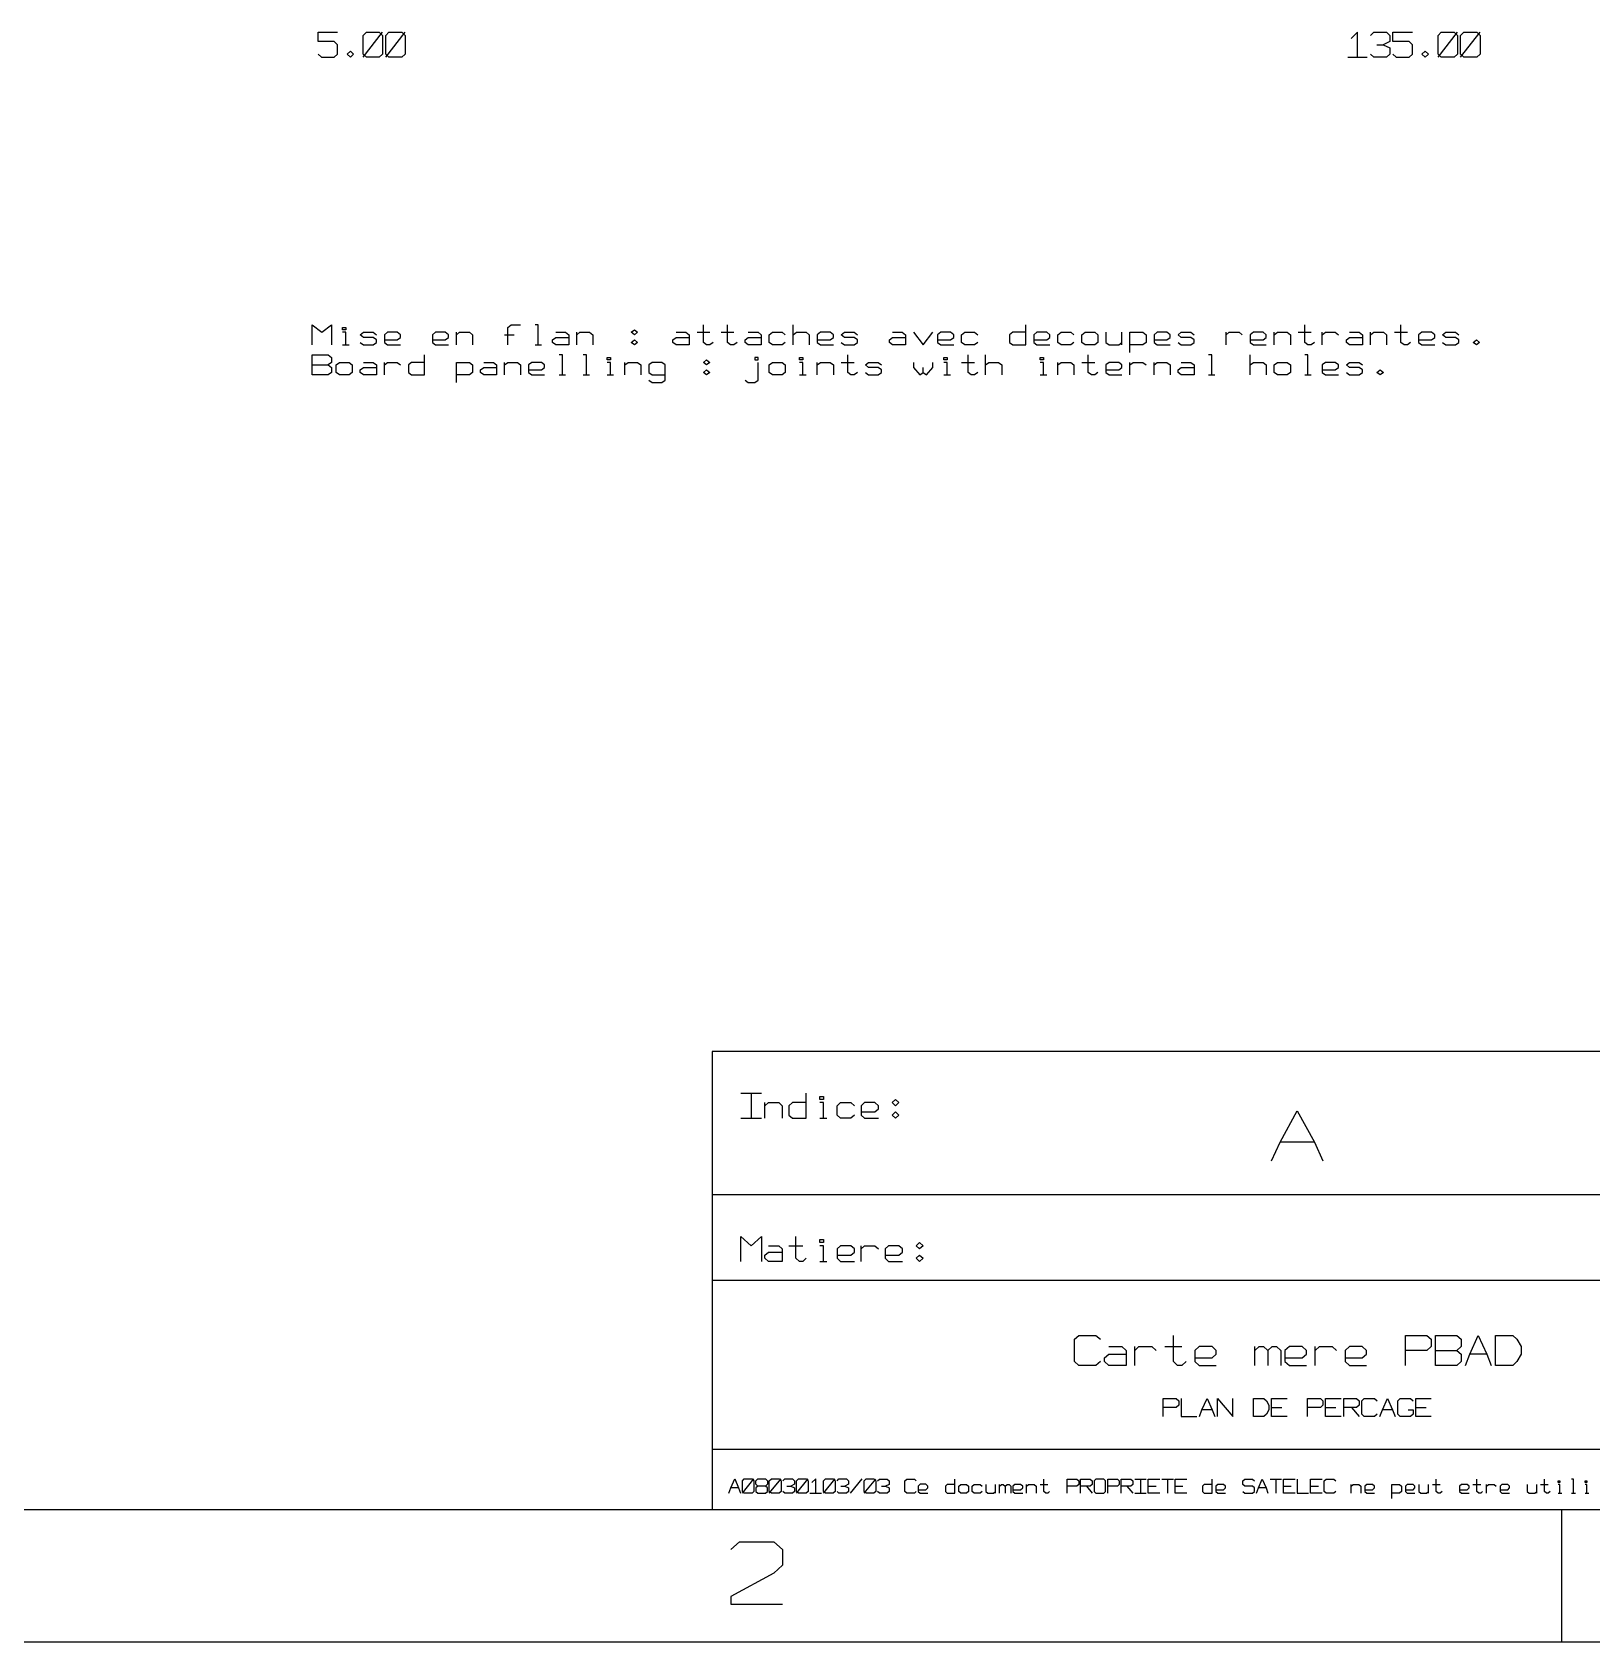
# Model space of a CAD drawing. Extents: x -658 to 530, y -320 to 521.
# Drawn here: x -55.2 to 238.3, y -319.5 to -16.5 of the extents above; entities that cross this region are included whole.
import ezdxf

# ---------------------------------------------------------------- set-up
doc = ezdxf.new("R2010")
doc.units = 0
doc.layers.add('1', color=1, linetype='CONTINUOUS')

msp = doc.modelspace()

# ---------------------------------------------------------------- linework, layer by layer
at = {"layer": '1'}
for p, q in [((-1.43, -18.28), (-1.43, -16.5)), ((-1.43, -16.5), (2.22, -16.5)), ((7.07, -17.1), (7.67, -16.5)), ((7.07, -21.23), (10.7, -16.5)), ((7.07, -20.63), (7.07, -17.1)), ((7.67, -16.5), (10.1, -16.5)), ((10.1, -16.5), (10.7, -17.1)), ((10.7, -17.1), (10.7, -20.63)), ((11.32, -17.1), (11.92, -16.5)), ((11.32, -21.23), (14.95, -16.5)), ((11.32, -20.63), (11.32, -17.1)), ((11.92, -16.5), (14.35, -16.5)), ((14.35, -16.5), (14.95, -17.1)), ((14.95, -17.1), (14.95, -20.63)), ((194.2, -16.5), (193, -17.68)), ((194.2, -21.23), (194.2, -16.5)), ((196.62, -17.1), (197.25, -16.5)), ((197.25, -16.5), (199.67, -16.5)), ((199.67, -16.5), (200.27, -17.1)), ((200.27, -17.1), (200.27, -18.28)), ((200.87, -18.28), (200.87, -16.5)), ((200.87, -16.5), (204.52, -16.5)), ((209.37, -17.1), (209.97, -16.5)), ((209.37, -21.23), (213, -16.5)), ((209.37, -20.63), (209.37, -17.1)), ((209.97, -16.5), (212.4, -16.5)), ((212.4, -16.5), (213, -17.1)), ((213, -17.1), (213, -20.63)), ((213.6, -17.1), (214.22, -16.5)), ((213.6, -21.23), (217.25, -16.5)), ((213.6, -20.63), (213.6, -17.1)), ((214.22, -16.5), (216.65, -16.5)), ((216.65, -16.5), (217.25, -17.1)), ((217.25, -17.1), (217.25, -20.63)), ((1.62, -18.28), (-1.43, -18.28)), ((-1.43, -20.63), (-0.8, -21.23)), ((2.22, -18.85), (1.62, -18.28)), ((1.62, -21.23), (2.22, -20.63)), ((2.22, -20.63), (2.22, -18.85)), ((4.05, -20.63), (4.65, -20.05)), ((4.65, -21.23), (4.05, -20.63)), ((4.65, -20.05), (5.25, -20.63)), ((5.25, -20.63), (4.65, -21.23)), ((7.67, -21.23), (7.07, -20.63)), ((10.7, -20.63), (10.1, -21.23)), ((11.92, -21.23), (11.32, -20.63)), ((14.95, -20.63), (14.35, -21.23)), ((197.25, -21.23), (196.62, -20.63)), ((197.85, -18.85), (199.05, -18.85)), ((200.27, -18.28), (199.05, -18.85)), ((199.05, -18.85), (200.27, -19.45)), ((200.27, -20.63), (199.67, -21.23)), ((200.27, -19.45), (200.27, -20.63)), ((203.9, -18.28), (200.87, -18.28)), ((200.87, -20.63), (201.47, -21.23)), ((204.52, -18.85), (203.9, -18.28)), ((203.9, -21.23), (204.52, -20.63)), ((204.52, -20.63), (204.52, -18.85)), ((206.32, -20.63), (206.95, -20.05)), ((206.95, -21.23), (206.32, -20.63)), ((206.95, -20.05), (207.55, -20.63)), ((207.55, -20.63), (206.95, -21.23)), ((209.97, -21.23), (209.37, -20.63)), ((213, -20.63), (212.4, -21.23)), ((214.22, -21.23), (213.6, -20.63)), ((217.25, -20.63), (216.65, -21.23)), ((-0.8, -21.23), (1.62, -21.23)), ((10.1, -21.23), (7.67, -21.23)), ((14.35, -21.23), (11.92, -21.23)), ((192.4, -21.23), (196.02, -21.23)), ((199.67, -21.23), (197.25, -21.23)), ((201.47, -21.23), (203.9, -21.23)), ((212.4, -21.23), (209.97, -21.23)), ((216.65, -21.23), (214.22, -21.23)), ((-2.55, -75.38), (-2.55, -71.6)), ((-2.55, -71.6), (-0.73, -73)), ((-0.73, -73), (1.1, -71.6)), ((1.1, -71.6), (1.1, -75.38)), ((3.2, -72.53), (3.2, -72.08)), ((3.2, -72.08), (3.8, -72.08)), ((3.8, -72.53), (3.2, -72.53)), ((3.8, -72.08), (3.8, -72.53)), ((34.27, -72.08), (34.9, -71.6)), ((34.27, -75.38), (34.27, -72.08)), ((34.9, -71.6), (36.7, -71.6)), ((40.02, -71.6), (39.42, -71.6)), ((40.02, -75.38), (40.02, -71.6)), ((57.52, -73), (58.12, -72.53)), ((58.12, -72.53), (58.72, -73)), ((71.1, -74.9), (71.1, -71.6)), ((75.62, -74.9), (75.62, -71.6)), ((88, -75.38), (88, -71.6)), ((131.77, -75.38), (131.77, -71.6)), ((184.27, -74.9), (184.27, -71.6)), ((202.37, -74.9), (202.37, -71.6)), ((3.8, -73), (3.2, -73)), ((3.2, -75.38), (4.42, -75.38)), ((3.8, -75.38), (3.8, -73)), ((6.52, -73.48), (7.12, -73)), ((7.12, -73.95), (6.52, -73.48)), ((6.52, -74.9), (7.12, -75.38)), ((7.12, -73), (8.95, -73)), ((8.95, -73.95), (7.12, -73.95)), ((7.12, -75.38), (8.95, -75.38)), ((8.95, -73), (9.55, -73.48)), ((9.55, -74.43), (8.95, -73.95)), ((8.95, -75.38), (9.55, -74.9)), ((9.55, -74.9), (9.55, -74.43)), ((11.65, -73), (11.05, -73.48)), ((11.05, -73.48), (11.05, -74.9)), ((11.05, -74.43), (13.47, -74.43)), ((11.05, -74.9), (11.65, -75.38)), ((13.47, -73), (11.65, -73)), ((11.65, -75.38), (14.07, -75.38)), ((14.07, -73.48), (13.47, -73)), ((13.47, -74.43), (14.07, -73.95)), ((14.07, -73.95), (14.07, -73.48)), ((20.7, -73), (20.1, -73.48)), ((20.1, -73.48), (20.1, -74.9)), ((20.1, -74.43), (22.52, -74.43)), ((20.1, -74.9), (20.7, -75.38)), ((22.52, -73), (20.7, -73)), ((20.7, -75.38), (23.12, -75.38)), ((23.12, -73.48), (22.52, -73)), ((22.52, -74.43), (23.12, -73.95)), ((23.12, -73.95), (23.12, -73.48)), ((24.62, -75.38), (24.62, -73)), ((24.62, -73.48), (25.22, -73)), ((25.22, -73), (27.05, -73)), ((27.05, -73), (27.65, -73.48)), ((27.65, -73.48), (27.65, -75.38)), ((33.67, -73.48), (35.5, -73.48)), ((39.42, -75.38), (40.62, -75.38)), ((42.72, -74.43), (43.32, -73.95)), ((42.72, -74.9), (42.72, -74.43)), ((43.32, -75.38), (42.72, -74.9)), ((43.32, -73), (45.15, -73)), ((43.32, -73.95), (45.75, -73.95)), ((45.75, -75.38), (43.32, -75.38)), ((45.15, -73), (45.75, -73.48)), ((45.75, -73.48), (45.75, -75.38)), ((47.25, -75.38), (47.25, -73)), ((47.25, -73.48), (47.85, -73)), ((47.85, -73), (49.67, -73)), ((49.67, -73), (50.27, -73.48)), ((50.27, -73.48), (50.27, -75.38)), ((58.12, -73.48), (57.52, -73)), ((57.52, -74.9), (58.12, -74.43)), ((58.12, -75.38), (57.52, -74.9)), ((58.72, -73), (58.12, -73.48)), ((58.12, -74.43), (58.72, -74.9)), ((58.72, -74.9), (58.12, -75.38)), ((65.35, -74.43), (65.97, -73.95)), ((65.35, -74.9), (65.35, -74.43)), ((65.97, -75.38), (65.35, -74.9)), ((65.97, -73), (67.8, -73)), ((65.97, -73.95), (68.4, -73.95)), ((68.4, -75.38), (65.97, -75.38)), ((67.8, -73), (68.4, -73.48)), ((68.4, -73.48), (68.4, -75.38)), ((69.9, -73), (72.32, -73)), ((71.7, -75.38), (71.1, -74.9)), ((72.32, -75.38), (71.7, -75.38)), ((72.92, -74.9), (72.32, -75.38)), ((74.42, -73), (76.85, -73)), ((76.22, -75.38), (75.62, -74.9)), ((76.85, -75.38), (76.22, -75.38)), ((77.45, -74.9), (76.85, -75.38)), ((78.95, -74.43), (79.55, -73.95)), ((78.95, -74.9), (78.95, -74.43)), ((79.55, -75.38), (78.95, -74.9)), ((79.55, -73), (81.37, -73)), ((79.55, -73.95), (81.97, -73.95)), ((81.97, -75.38), (79.55, -75.38)), ((81.37, -73), (81.97, -73.48)), ((81.97, -73.48), (81.97, -75.38)), ((83.47, -73.48), (84.07, -73)), ((83.47, -74.9), (83.47, -73.48)), ((84.07, -75.38), (83.47, -74.9)), ((84.07, -73), (85.9, -73)), ((85.9, -75.38), (84.07, -75.38)), ((85.9, -73), (86.5, -73.48)), ((86.5, -74.9), (85.9, -75.38)), ((88, -73.48), (88.6, -73)), ((88.6, -73), (90.42, -73)), ((90.42, -73), (91.02, -73.48)), ((91.02, -73.48), (91.02, -75.38)), ((93.12, -73), (92.52, -73.48)), ((92.52, -73.48), (92.52, -74.9)), ((92.52, -74.43), (94.95, -74.43)), ((92.52, -74.9), (93.12, -75.38)), ((94.95, -73), (93.12, -73)), ((93.12, -75.38), (95.55, -75.38)), ((95.55, -73.48), (94.95, -73)), ((94.95, -74.43), (95.55, -73.95)), ((95.55, -73.95), (95.55, -73.48)), ((97.05, -73.48), (97.65, -73)), ((97.65, -73.95), (97.05, -73.48)), ((97.05, -74.9), (97.65, -75.38)), ((97.65, -73), (99.47, -73)), ((99.47, -73.95), (97.65, -73.95)), ((97.65, -75.38), (99.47, -75.38)), ((99.47, -73), (100.07, -73.48)), ((100.07, -74.43), (99.47, -73.95)), ((99.47, -75.38), (100.07, -74.9)), ((100.07, -74.9), (100.07, -74.43)), ((106.1, -74.43), (106.7, -73.95)), ((106.1, -74.9), (106.1, -74.43)), ((106.7, -75.38), (106.1, -74.9)), ((106.7, -73), (108.52, -73)), ((106.7, -73.95), (109.12, -73.95)), ((109.12, -75.38), (106.7, -75.38)), ((108.52, -73), (109.12, -73.48)), ((109.12, -73.48), (109.12, -75.38)), ((110.62, -73), (112.45, -75.38)), ((112.45, -75.38), (114.27, -73)), ((115.77, -73), (115.15, -73.48)), ((115.15, -73.48), (115.15, -74.9)), ((115.15, -74.43), (117.57, -74.43)), ((115.15, -74.9), (115.77, -75.38)), ((117.57, -73), (115.77, -73)), ((115.77, -75.38), (118.2, -75.38)), ((118.2, -73.48), (117.57, -73)), ((117.57, -74.43), (118.2, -73.95)), ((118.2, -73.95), (118.2, -73.48)), ((119.67, -73.48), (120.3, -73)), ((119.67, -74.9), (119.67, -73.48)), ((120.3, -75.38), (119.67, -74.9)), ((120.3, -73), (122.1, -73)), ((122.1, -75.38), (120.3, -75.38)), ((122.1, -73), (122.72, -73.48)), ((122.72, -74.9), (122.1, -75.38)), ((129.35, -73), (128.72, -73.48)), ((128.72, -73.48), (128.72, -74.9)), ((128.72, -74.9), (129.35, -75.38)), ((131.77, -73), (129.35, -73)), ((129.35, -75.38), (131.77, -75.38)), ((133.87, -73), (133.27, -73.48)), ((133.27, -73.48), (133.27, -74.9)), ((133.27, -74.43), (135.7, -74.43)), ((133.27, -74.9), (133.87, -75.38)), ((135.7, -73), (133.87, -73)), ((133.87, -75.38), (136.3, -75.38)), ((136.3, -73.48), (135.7, -73)), ((135.7, -74.43), (136.3, -73.95)), ((136.3, -73.95), (136.3, -73.48)), ((137.8, -73.48), (138.4, -73)), ((137.8, -74.9), (137.8, -73.48)), ((138.4, -75.38), (137.8, -74.9)), ((138.4, -73), (140.22, -73)), ((140.22, -75.38), (138.4, -75.38)), ((140.22, -73), (140.82, -73.48)), ((140.82, -74.9), (140.22, -75.38)), ((142.32, -73.48), (142.92, -73)), ((142.32, -74.9), (142.32, -73.48)), ((142.92, -75.38), (142.32, -74.9)), ((142.92, -73), (144.75, -73)), ((144.75, -75.38), (142.92, -75.38)), ((144.75, -73), (145.35, -73.48)), ((145.35, -74.9), (144.75, -75.38)), ((145.35, -73.48), (145.35, -74.9)), ((146.85, -73), (146.85, -74.9)), ((146.85, -74.9), (147.45, -75.38)), ((147.45, -75.38), (149.27, -75.38)), ((149.27, -75.38), (149.87, -74.9)), ((149.87, -75.38), (149.87, -73)), ((151.37, -76.78), (151.37, -73)), ((151.37, -73), (153.8, -73)), ((153.8, -75.38), (151.37, -75.38)), ((153.8, -73), (154.4, -73.48)), ((154.4, -74.9), (153.8, -75.38)), ((154.4, -73.48), (154.4, -74.9)), ((156.5, -73), (155.9, -73.48)), ((155.9, -73.48), (155.9, -74.9)), ((155.9, -74.43), (158.32, -74.43)), ((155.9, -74.9), (156.5, -75.38)), ((158.32, -73), (156.5, -73)), ((156.5, -75.38), (158.92, -75.38)), ((158.92, -73.48), (158.32, -73)), ((158.32, -74.43), (158.92, -73.95)), ((158.92, -73.95), (158.92, -73.48)), ((160.42, -73.48), (161.02, -73)), ((161.02, -73.95), (160.42, -73.48)), ((160.42, -74.9), (161.02, -75.38)), ((161.02, -73), (162.85, -73)), ((162.85, -73.95), (161.02, -73.95)), ((161.02, -75.38), (162.85, -75.38)), ((162.85, -73), (163.45, -73.48)), ((163.45, -74.43), (162.85, -73.95)), ((162.85, -75.38), (163.45, -74.9)), ((163.45, -74.9), (163.45, -74.43)), ((169.47, -75.38), (169.47, -73)), ((169.47, -73.48), (170.07, -73)), ((170.07, -73), (171.9, -73)), ((171.9, -73), (172.5, -73.48)), ((174.6, -73), (174, -73.48)), ((174, -73.48), (174, -74.9)), ((174, -74.43), (176.42, -74.43)), ((174, -74.9), (174.6, -75.38)), ((176.42, -73), (174.6, -73)), ((174.6, -75.38), (177.02, -75.38)), ((177.02, -73.48), (176.42, -73)), ((176.42, -74.43), (177.02, -73.95)), ((177.02, -73.95), (177.02, -73.48)), ((178.52, -75.38), (178.52, -73)), ((178.52, -73.48), (179.15, -73)), ((179.15, -73), (180.95, -73)), ((180.95, -73), (181.57, -73.48)), ((181.57, -73.48), (181.57, -75.38)), ((183.05, -73), (185.47, -73)), ((184.87, -75.38), (184.27, -74.9)), ((185.47, -75.38), (184.87, -75.38)), ((186.1, -74.9), (185.47, -75.38)), ((187.57, -75.38), (187.57, -73)), ((187.57, -73.48), (188.2, -73)), ((188.2, -73), (190, -73)), ((190, -73), (190.62, -73.48)), ((192.1, -74.43), (192.72, -73.95)), ((192.1, -74.9), (192.1, -74.43)), ((192.72, -75.38), (192.1, -74.9)), ((192.72, -73), (194.52, -73)), ((192.72, -73.95), (195.15, -73.95)), ((195.15, -75.38), (192.72, -75.38)), ((194.52, -73), (195.15, -73.48)), ((195.15, -73.48), (195.15, -75.38)), ((196.65, -75.38), (196.65, -73)), ((196.65, -73.48), (197.25, -73)), ((197.25, -73), (199.07, -73)), ((199.07, -73), (199.67, -73.48)), ((199.67, -73.48), (199.67, -75.38)), ((201.17, -73), (203.6, -73)), ((202.97, -75.38), (202.37, -74.9)), ((203.6, -75.38), (202.97, -75.38)), ((204.2, -74.9), (203.6, -75.38)), ((206.3, -73), (205.7, -73.48)), ((205.7, -73.48), (205.7, -74.9)), ((205.7, -74.43), (208.12, -74.43)), ((205.7, -74.9), (206.3, -75.38)), ((208.12, -73), (206.3, -73)), ((206.3, -75.38), (208.72, -75.38)), ((208.72, -73.48), (208.12, -73)), ((208.12, -74.43), (208.72, -73.95)), ((208.72, -73.95), (208.72, -73.48)), ((210.22, -73.48), (210.82, -73)), ((210.82, -73.95), (210.22, -73.48)), ((210.22, -74.9), (210.82, -75.38)), ((210.82, -73), (212.65, -73)), ((212.65, -73.95), (210.82, -73.95)), ((210.82, -75.38), (212.65, -75.38)), ((212.65, -73), (213.25, -73.48)), ((213.25, -74.43), (212.65, -73.95)), ((212.65, -75.38), (213.25, -74.9)), ((213.25, -74.9), (213.25, -74.43)), ((215.95, -74.9), (216.57, -74.43)), ((216.57, -75.38), (215.95, -74.9)), ((216.57, -74.43), (217.17, -74.9)), ((217.17, -74.9), (216.57, -75.38)), ((-2.55, -81.03), (-2.55, -77.25)), ((-2.55, -77.25), (0.5, -77.25)), ((0.5, -77.25), (1.1, -77.73)), ((1.1, -78.68), (0.5, -79.15)), ((1.1, -77.73), (1.1, -78.68)), ((2, -79.15), (2.6, -78.68)), ((2.6, -78.68), (4.42, -78.68)), ((4.42, -78.68), (5.02, -79.15)), ((7.12, -78.68), (8.95, -78.68)), ((8.95, -78.68), (9.55, -79.15)), ((11.05, -81.03), (11.05, -78.68)), ((11.05, -79.15), (11.65, -78.68)), ((11.65, -78.68), (13.47, -78.68)), ((13.47, -78.68), (14.07, -79.15)), ((16.17, -78.68), (15.57, -79.15)), ((18.6, -78.68), (16.17, -78.68)), ((18.6, -81.03), (18.6, -77.25)), ((24.62, -82.45), (24.62, -78.68)), ((24.62, -78.68), (27.05, -78.68)), ((27.05, -78.68), (27.65, -79.15)), ((29.75, -78.68), (31.57, -78.68)), ((31.57, -78.68), (32.17, -79.15)), ((33.67, -81.03), (33.67, -78.68)), ((33.67, -79.15), (34.27, -78.68)), ((34.27, -78.68), (36.1, -78.68)), ((36.1, -78.68), (36.7, -79.15)), ((38.8, -78.68), (38.2, -79.15)), ((40.62, -78.68), (38.8, -78.68)), ((41.22, -79.15), (40.62, -78.68)), ((44.55, -77.25), (43.95, -77.25)), ((44.55, -81.03), (44.55, -77.25)), ((49.07, -77.25), (48.47, -77.25)), ((49.07, -81.03), (49.07, -77.25)), ((53, -78.2), (53, -77.73)), ((53, -77.73), (53.6, -77.73)), ((53.6, -78.2), (53, -78.2)), ((53.6, -78.68), (53, -78.68)), ((53.6, -77.73), (53.6, -78.2)), ((53.6, -81.03), (53.6, -78.68)), ((56.3, -81.03), (56.3, -78.68)), ((56.3, -79.15), (56.92, -78.68)), ((56.92, -78.68), (58.72, -78.68)), ((58.72, -78.68), (59.35, -79.15)), ((61.45, -78.68), (60.82, -79.15)), ((63.25, -78.68), (61.45, -78.68)), ((63.87, -79.15), (63.25, -78.68)), ((71.1, -78.68), (71.7, -78.2)), ((71.7, -79.15), (71.1, -78.68)), ((71.7, -78.2), (72.32, -78.68)), ((72.32, -78.68), (71.7, -79.15)), ((81.37, -77.73), (80.75, -77.73)), ((80.75, -77.73), (80.75, -78.2)), ((80.75, -78.2), (81.37, -78.2)), ((81.37, -78.2), (81.37, -77.73)), ((81.37, -81.98), (81.37, -78.68)), ((83.47, -79.15), (84.07, -78.68)), ((84.07, -78.68), (85.9, -78.68)), ((85.9, -78.68), (86.5, -79.15)), ((89.2, -78.2), (89.2, -77.73)), ((89.2, -77.73), (89.82, -77.73)), ((89.82, -78.2), (89.2, -78.2)), ((89.82, -78.68), (89.2, -78.68)), ((89.82, -77.73), (89.82, -78.2)), ((89.82, -81.03), (89.82, -78.68)), ((92.52, -81.03), (92.52, -78.68)), ((92.52, -79.15), (93.12, -78.68)), ((93.12, -78.68), (94.95, -78.68)), ((94.95, -78.68), (95.55, -79.15)), ((97.05, -78.68), (99.47, -78.68)), ((98.25, -80.55), (98.25, -77.25)), ((101.57, -79.15), (102.17, -78.68)), ((102.17, -78.68), (104, -78.68)), ((104, -78.68), (104.6, -79.15)), ((110.62, -78.68), (110.62, -79.6)), ((114.27, -79.6), (114.27, -78.68)), ((116.37, -78.2), (116.37, -77.73)), ((116.37, -77.73), (116.97, -77.73)), ((116.97, -78.2), (116.37, -78.2)), ((116.97, -78.68), (116.37, -78.68)), ((116.97, -77.73), (116.97, -78.2)), ((116.97, -81.03), (116.97, -78.68)), ((119.67, -78.68), (122.1, -78.68)), ((120.9, -80.55), (120.9, -77.25)), ((124.2, -81.03), (124.2, -77.25)), ((124.2, -79.15), (124.82, -78.68)), ((124.82, -78.68), (126.62, -78.68)), ((126.62, -78.68), (127.25, -79.15)), ((134.47, -78.2), (134.47, -77.73)), ((134.47, -77.73), (135.07, -77.73)), ((135.07, -78.2), (134.47, -78.2)), ((135.07, -78.68), (134.47, -78.68)), ((135.07, -77.73), (135.07, -78.2)), ((135.07, -81.03), (135.07, -78.68)), ((137.8, -81.03), (137.8, -78.68)), ((137.8, -79.15), (138.4, -78.68)), ((138.4, -78.68), (140.22, -78.68)), ((140.22, -78.68), (140.82, -79.15)), ((142.32, -78.68), (144.75, -78.68)), ((143.52, -80.55), (143.52, -77.25)), ((147.45, -78.68), (146.85, -79.15)), ((149.27, -78.68), (147.45, -78.68)), ((149.87, -79.15), (149.27, -78.68)), ((151.37, -81.03), (151.37, -78.68)), ((151.37, -79.15), (151.97, -78.68)), ((151.97, -78.68), (153.8, -78.68)), ((153.8, -78.68), (154.4, -79.15)), ((155.9, -81.03), (155.9, -78.68)), ((155.9, -79.15), (156.5, -78.68)), ((156.5, -78.68), (158.32, -78.68)), ((158.32, -78.68), (158.92, -79.15)), ((161.02, -78.68), (162.85, -78.68)), ((162.85, -78.68), (163.45, -79.15)), ((166.77, -77.25), (166.17, -77.25)), ((166.77, -81.03), (166.77, -77.25)), ((174, -81.03), (174, -77.25)), ((174, -79.15), (174.6, -78.68)), ((174.6, -78.68), (176.42, -78.68)), ((176.42, -78.68), (177.02, -79.15)), ((178.52, -79.15), (179.15, -78.68)), ((179.15, -78.68), (180.95, -78.68)), ((180.95, -78.68), (181.57, -79.15)), ((184.87, -77.25), (184.27, -77.25)), ((184.87, -81.03), (184.87, -77.25)), ((188.2, -78.68), (187.57, -79.15)), ((190, -78.68), (188.2, -78.68)), ((190.62, -79.15), (190, -78.68)), ((192.1, -79.15), (192.72, -78.68)), ((192.72, -78.68), (194.52, -78.68)), ((194.52, -78.68), (195.15, -79.15)), ((-2.55, -79.15), (0.5, -79.15)), ((0.5, -81.03), (-2.55, -81.03)), ((0.5, -79.15), (1.1, -79.6)), ((1.1, -80.55), (0.5, -81.03)), ((1.1, -79.6), (1.1, -80.55)), ((2, -80.55), (2, -79.15)), ((2.6, -81.03), (2, -80.55)), ((4.42, -81.03), (2.6, -81.03)), ((5.02, -80.55), (4.42, -81.03)), ((5.02, -79.15), (5.02, -80.55)), ((6.52, -80.08), (7.12, -79.6)), ((6.52, -80.55), (6.52, -80.08)), ((7.12, -81.03), (6.52, -80.55)), ((7.12, -79.6), (9.55, -79.6)), ((9.55, -81.03), (7.12, -81.03)), ((9.55, -79.15), (9.55, -81.03)), ((15.57, -79.15), (15.57, -80.55)), ((15.57, -80.55), (16.17, -81.03)), ((16.17, -81.03), (18.6, -81.03)), ((27.05, -81.03), (24.62, -81.03)), ((27.65, -80.55), (27.05, -81.03)), ((27.65, -79.15), (27.65, -80.55)), ((29.15, -80.08), (29.75, -79.6)), ((29.15, -80.55), (29.15, -80.08)), ((29.75, -81.03), (29.15, -80.55)), ((29.75, -79.6), (32.17, -79.6)), ((32.17, -81.03), (29.75, -81.03)), ((32.17, -79.15), (32.17, -81.03)), ((36.7, -79.15), (36.7, -81.03)), ((38.2, -79.15), (38.2, -80.55)), ((38.2, -80.08), (40.62, -80.08)), ((38.2, -80.55), (38.8, -81.03)), ((38.8, -81.03), (41.22, -81.03)), ((40.62, -80.08), (41.22, -79.6)), ((41.22, -79.6), (41.22, -79.15)), ((43.95, -81.03), (45.15, -81.03)), ((48.47, -81.03), (49.67, -81.03)), ((53, -81.03), (54.2, -81.03)), ((59.35, -79.15), (59.35, -81.03)), ((60.82, -79.15), (60.82, -80.55)), ((60.82, -80.55), (61.45, -81.03)), ((61.45, -81.03), (63.87, -81.03)), ((63.87, -81.98), (63.87, -79.15)), ((71.1, -80.55), (71.7, -80.08)), ((71.7, -81.03), (71.1, -80.55)), ((71.7, -80.08), (72.32, -80.55)), ((72.32, -80.55), (71.7, -81.03)), ((83.47, -80.55), (83.47, -79.15)), ((84.07, -81.03), (83.47, -80.55)), ((85.9, -81.03), (84.07, -81.03)), ((86.5, -80.55), (85.9, -81.03)), ((86.5, -79.15), (86.5, -80.55)), ((89.2, -81.03), (90.42, -81.03)), ((95.55, -79.15), (95.55, -81.03)), ((98.87, -81.03), (98.25, -80.55)), ((99.47, -81.03), (98.87, -81.03)), ((100.07, -80.55), (99.47, -81.03)), ((102.17, -79.6), (101.57, -79.15)), ((101.57, -80.55), (102.17, -81.03)), ((104, -79.6), (102.17, -79.6)), ((102.17, -81.03), (104, -81.03)), ((104.6, -80.08), (104, -79.6)), ((104, -81.03), (104.6, -80.55)), ((104.6, -80.55), (104.6, -80.08)), ((110.62, -79.6), (111.85, -81.03)), ((111.85, -81.03), (112.45, -80.55)), ((112.45, -80.55), (112.45, -79.6)), ((112.45, -80.55), (113.05, -81.03)), ((113.05, -81.03), (114.27, -79.6)), ((116.37, -81.03), (117.57, -81.03)), ((121.5, -81.03), (120.9, -80.55)), ((122.1, -81.03), (121.5, -81.03)), ((122.72, -80.55), (122.1, -81.03)), ((127.25, -79.15), (127.25, -81.03)), ((134.47, -81.03), (135.7, -81.03)), ((140.82, -79.15), (140.82, -81.03)), ((144.12, -81.03), (143.52, -80.55)), ((144.75, -81.03), (144.12, -81.03)), ((145.35, -80.55), (144.75, -81.03)), ((146.85, -79.15), (146.85, -80.55)), ((146.85, -80.08), (149.27, -80.08)), ((146.85, -80.55), (147.45, -81.03)), ((147.45, -81.03), (149.87, -81.03)), ((149.27, -80.08), (149.87, -79.6)), ((149.87, -79.6), (149.87, -79.15)), ((158.92, -79.15), (158.92, -81.03)), ((160.42, -80.08), (161.02, -79.6)), ((160.42, -80.55), (160.42, -80.08)), ((161.02, -81.03), (160.42, -80.55)), ((161.02, -79.6), (163.45, -79.6)), ((163.45, -81.03), (161.02, -81.03)), ((163.45, -79.15), (163.45, -81.03)), ((166.17, -81.03), (167.37, -81.03)), ((177.02, -79.15), (177.02, -81.03)), ((178.52, -80.55), (178.52, -79.15)), ((179.15, -81.03), (178.52, -80.55)), ((180.95, -81.03), (179.15, -81.03)), ((181.57, -80.55), (180.95, -81.03)), ((181.57, -79.15), (181.57, -80.55)), ((184.27, -81.03), (185.47, -81.03)), ((187.57, -79.15), (187.57, -80.55)), ((187.57, -80.08), (190, -80.08)), ((187.57, -80.55), (188.2, -81.03)), ((188.2, -81.03), (190.62, -81.03)), ((190, -80.08), (190.62, -79.6)), ((190.62, -79.6), (190.62, -79.15)), ((192.72, -79.6), (192.1, -79.15)), ((192.1, -80.55), (192.72, -81.03)), ((194.52, -79.6), (192.72, -79.6)), ((192.72, -81.03), (194.52, -81.03)), ((195.15, -80.08), (194.52, -79.6)), ((194.52, -81.03), (195.15, -80.55)), ((195.15, -80.55), (195.15, -80.08)), ((197.85, -80.55), (198.45, -80.08)), ((198.45, -81.03), (197.85, -80.55)), ((198.45, -80.08), (199.07, -80.55)), ((199.07, -80.55), (198.45, -81.03)), ((60.82, -81.98), (61.45, -82.45)), ((61.45, -82.45), (63.25, -82.45)), ((63.25, -82.45), (63.87, -81.98)), ((78.95, -81.98), (79.55, -82.45)), ((79.55, -82.45), (80.75, -82.45)), ((80.75, -82.45), (81.37, -81.98)), ((503.92, -208.4), (72.75, -208.4)), ((72.75, -208.4), (72.75, -294.63)), ((78.15, -216.25), (82.03, -216.25)), ((80.1, -216.25), (80.1, -220.97)), ((82.68, -220.97), (82.68, -218.02)), ((82.68, -218.6), (83.33, -218.02)), ((83.33, -218.02), (85.28, -218.02)), ((85.28, -218.02), (85.9, -218.6)), ((87.85, -218.02), (87.2, -218.6)), ((90.45, -218.02), (87.85, -218.02)), ((90.45, -220.97), (90.45, -216.25)), ((93.03, -217.42), (93.03, -216.85)), ((93.03, -216.85), (93.68, -216.85)), ((93.68, -217.42), (93.03, -217.42)), ((93.68, -218.02), (93.03, -218.02)), ((93.68, -216.85), (93.68, -217.42)), ((93.68, -220.97), (93.68, -218.02)), ((96.25, -218.6), (96.9, -218.02)), ((96.9, -218.02), (98.85, -218.02)), ((98.85, -218.02), (99.5, -218.6)), ((101.43, -218.02), (100.78, -218.6)), ((103.38, -218.02), (101.43, -218.02)), ((104.03, -218.6), (103.38, -218.02)), ((106.6, -218.02), (107.25, -217.42)), ((107.25, -218.6), (106.6, -218.02)), ((107.25, -217.42), (107.9, -218.02)), ((107.9, -218.02), (107.25, -218.6)), ((78.15, -220.97), (82.03, -220.97)), ((85.9, -218.6), (85.9, -220.97)), ((87.2, -218.6), (87.2, -220.37)), ((87.2, -220.37), (87.85, -220.97)), ((87.85, -220.97), (90.45, -220.97)), ((93.03, -220.97), (94.33, -220.97)), ((96.25, -220.37), (96.25, -218.6)), ((96.9, -220.97), (96.25, -220.37)), ((98.85, -220.97), (96.9, -220.97)), ((99.5, -220.37), (98.85, -220.97)), ((100.78, -218.6), (100.78, -220.37)), ((100.78, -219.77), (103.38, -219.77)), ((100.78, -220.37), (101.43, -220.97)), ((101.43, -220.97), (104.03, -220.97)), ((103.38, -219.77), (104.03, -219.2)), ((104.03, -219.2), (104.03, -218.6)), ((106.6, -220.37), (107.25, -219.77)), ((107.25, -220.97), (106.6, -220.37)), ((107.25, -219.77), (107.9, -220.37)), ((107.9, -220.37), (107.25, -220.97)), ((179.62, -225.45), (182.85, -219.58)), ((182.85, -219.58), (186.1, -225.45)), ((178, -229), (179.62, -225.45)), ((186.1, -225.45), (179.62, -225.45)), ((186.1, -225.45), (187.7, -229)), ((404.77, -235.35), (72.75, -235.35)), ((78.15, -247.9), (78.15, -243.2)), ((78.15, -243.2), (80.1, -244.97)), ((80.1, -244.97), (82.03, -243.2)), ((82.03, -243.2), (82.03, -247.9)), ((83.33, -244.97), (85.28, -244.97)), ((85.28, -244.97), (85.9, -245.55)), ((87.2, -244.97), (89.8, -244.97)), ((88.5, -247.32), (88.5, -243.2)), ((93.03, -244.37), (93.03, -243.77)), ((93.03, -243.77), (93.68, -243.77)), ((93.68, -244.37), (93.03, -244.37)), ((93.68, -244.97), (93.03, -244.97)), ((93.68, -243.77), (93.68, -244.37)), ((93.68, -247.9), (93.68, -244.97)), ((96.9, -244.97), (96.25, -245.55)), ((98.85, -244.97), (96.9, -244.97)), ((99.5, -245.55), (98.85, -244.97)), ((100.78, -247.9), (100.78, -244.97)), ((100.78, -245.55), (101.43, -244.97)), ((101.43, -244.97), (103.38, -244.97)), ((103.38, -244.97), (104.03, -245.55)), ((105.95, -244.97), (105.3, -245.55)), ((107.9, -244.97), (105.95, -244.97)), ((108.55, -245.55), (107.9, -244.97)), ((111.13, -244.97), (111.78, -244.37)), ((111.78, -245.55), (111.13, -244.97)), ((111.78, -244.37), (112.43, -244.97)), ((112.43, -244.97), (111.78, -245.55)), ((82.68, -246.72), (83.33, -246.15)), ((82.68, -247.32), (82.68, -246.72)), ((83.33, -247.9), (82.68, -247.32)), ((83.33, -246.15), (85.9, -246.15)), ((85.9, -247.9), (83.33, -247.9)), ((85.9, -245.55), (85.9, -247.9)), ((89.15, -247.9), (88.5, -247.32)), ((89.8, -247.9), (89.15, -247.9)), ((90.45, -247.32), (89.8, -247.9)), ((93.03, -247.9), (94.33, -247.9)), ((96.25, -245.55), (96.25, -247.32)), ((96.25, -246.72), (98.85, -246.72)), ((96.25, -247.32), (96.9, -247.9)), ((96.9, -247.9), (99.5, -247.9)), ((98.85, -246.72), (99.5, -246.15)), ((99.5, -246.15), (99.5, -245.55)), ((105.3, -245.55), (105.3, -247.32)), ((105.3, -246.72), (107.9, -246.72)), ((105.3, -247.32), (105.95, -247.9)), ((105.95, -247.9), (108.55, -247.9)), ((107.9, -246.72), (108.55, -246.15)), ((108.55, -246.15), (108.55, -245.55)), ((111.13, -247.32), (111.78, -246.72)), ((111.78, -247.9), (111.13, -247.32)), ((111.78, -246.72), (112.43, -247.32)), ((112.43, -247.32), (111.78, -247.9)), ((503.92, -251.53), (72.75, -251.53)), ((140.95, -262.53), (141.75, -261.83)), ((140.95, -266.78), (140.95, -262.53)), ((141.75, -261.83), (144.97, -261.83)), ((144.97, -261.83), (145.8, -262.53)), ((159.55, -266.78), (159.55, -261.83)), ((203.2, -267.48), (203.2, -261.83)), ((203.2, -261.83), (207.22, -261.83)), ((207.22, -261.83), (208.05, -262.53)), ((208.05, -262.53), (208.05, -263.95)), ((208.85, -267.48), (208.85, -261.83)), ((208.85, -261.83), (212.9, -261.83)), ((212.9, -261.83), (213.7, -262.53)), ((213.7, -262.53), (213.7, -263.95)), ((215.32, -265.35), (216.92, -261.83)), ((216.92, -261.83), (218.55, -265.35)), ((220.17, -267.48), (220.17, -261.83)), ((220.17, -261.83), (223.4, -261.83)), ((223.4, -261.83), (224.2, -262.53)), ((224.2, -262.53), (225.02, -263.95)), ((146.6, -266.05), (147.4, -265.35)), ((146.6, -266.78), (146.6, -266.05)), ((147.4, -263.95), (149.82, -263.95)), ((147.4, -265.35), (150.65, -265.35)), ((149.82, -263.95), (150.65, -264.65)), ((150.65, -264.65), (150.65, -267.48)), ((152.27, -267.48), (152.27, -263.95)), ((152.27, -264.65), (153.07, -263.95)), ((153.07, -263.95), (155.5, -263.95)), ((155.5, -263.95), (156.3, -264.65)), ((157.92, -263.95), (161.15, -263.95)), ((164.4, -263.95), (163.57, -264.65)), ((163.57, -264.65), (163.57, -266.78)), ((163.57, -266.05), (166.82, -266.05)), ((166.82, -263.95), (164.4, -263.95)), ((167.62, -264.65), (166.82, -263.95)), ((166.82, -266.05), (167.62, -265.35)), ((167.62, -265.35), (167.62, -264.65)), ((174.9, -267.48), (174.9, -263.95)), ((174.9, -264.65), (175.7, -263.95)), ((175.7, -263.95), (176.52, -263.95)), ((176.52, -263.95), (177.32, -264.65)), ((177.32, -264.65), (178.12, -263.95)), ((177.32, -264.65), (177.32, -267.48)), ((178.12, -263.95), (178.95, -263.95)), ((178.95, -263.95), (179.75, -264.65)), ((179.75, -264.65), (179.75, -267.48)), ((181.37, -263.95), (180.55, -264.65)), ((180.55, -264.65), (180.55, -266.78)), ((180.55, -266.05), (183.8, -266.05)), ((183.8, -263.95), (181.37, -263.95)), ((184.6, -264.65), (183.8, -263.95)), ((183.8, -266.05), (184.6, -265.35)), ((184.6, -265.35), (184.6, -264.65)), ((186.22, -267.48), (186.22, -263.95)), ((186.22, -264.65), (187.02, -263.95)), ((187.02, -263.95), (189.45, -263.95)), ((189.45, -263.95), (190.25, -264.65)), ((192.67, -263.95), (191.87, -264.65)), ((191.87, -264.65), (191.87, -266.78)), ((191.87, -266.05), (195.1, -266.05)), ((195.1, -263.95), (192.67, -263.95)), ((195.92, -264.65), (195.1, -263.95)), ((195.1, -266.05), (195.92, -265.35)), ((195.92, -265.35), (195.92, -264.65)), ((207.22, -264.65), (203.2, -264.65)), ((208.05, -263.95), (207.22, -264.65)), ((208.85, -264.65), (212.9, -264.65)), ((213.7, -263.95), (212.9, -264.65)), ((212.9, -264.65), (213.7, -265.35)), ((213.7, -265.35), (213.7, -266.78)), ((214.5, -267.48), (215.32, -265.35)), ((218.55, -265.35), (215.32, -265.35)), ((218.55, -265.35), (219.35, -267.48)), ((225.02, -265.35), (224.2, -266.78)), ((225.02, -263.95), (225.02, -265.35)), ((141.75, -267.48), (140.95, -266.78)), ((144.97, -267.48), (141.75, -267.48)), ((145.8, -266.78), (144.97, -267.48)), ((147.4, -267.48), (146.6, -266.78)), ((150.65, -267.48), (147.4, -267.48)), ((160.35, -267.48), (159.55, -266.78)), ((161.15, -267.48), (160.35, -267.48)), ((161.97, -266.78), (161.15, -267.48)), ((163.57, -266.78), (164.4, -267.48)), ((164.4, -267.48), (167.62, -267.48)), ((180.55, -266.78), (181.37, -267.48)), ((181.37, -267.48), (184.6, -267.48)), ((191.87, -266.78), (192.67, -267.48)), ((192.67, -267.48), (195.92, -267.48)), ((212.9, -267.48), (208.85, -267.48)), ((213.7, -266.78), (212.9, -267.48)), ((223.4, -267.48), (220.17, -267.48)), ((224.2, -266.78), (223.4, -267.48)), ((157.65, -277.1), (157.65, -273.7)), ((157.65, -273.7), (160.08, -273.7)), ((160.08, -275.4), (157.65, -275.4)), ((160.08, -273.7), (160.55, -274.13)), ((160.55, -274.98), (160.08, -275.4)), ((160.55, -274.13), (160.55, -274.98)), ((161.03, -273.7), (161.03, -277.1)), ((164.93, -275.83), (165.88, -273.7)), ((165.88, -273.7), (166.85, -275.83)), ((167.83, -277.1), (167.83, -273.7)), ((167.83, -273.7), (170.73, -277.1)), ((170.73, -277.1), (170.73, -273.7)), ((174.63, -277.1), (174.63, -273.7)), ((174.63, -273.7), (176.55, -273.7)), ((176.55, -273.7), (177.05, -274.13)), ((177.05, -274.13), (177.53, -274.98)), ((177.53, -274.98), (177.53, -275.83)), ((178, -277.1), (178, -273.7)), ((178, -273.7), (180.93, -273.7)), ((178, -275.4), (179.95, -275.4)), ((184.8, -277.1), (184.8, -273.7)), ((184.8, -273.7), (187.23, -273.7)), ((187.23, -275.4), (184.8, -275.4)), ((187.23, -273.7), (187.7, -274.13)), ((187.7, -274.98), (187.23, -275.4)), ((187.7, -274.13), (187.7, -274.98)), ((188.2, -277.1), (188.2, -273.7)), ((188.2, -273.7), (191.1, -273.7)), ((188.2, -275.4), (190.13, -275.4)), ((191.6, -277.1), (191.6, -273.7)), ((191.6, -273.7), (194.03, -273.7)), ((194.03, -275.4), (191.6, -275.4)), ((193.05, -275.4), (194.5, -277.1)), ((194.03, -273.7), (194.5, -274.13)), ((194.5, -274.98), (194.03, -275.4)), ((194.5, -274.13), (194.5, -274.98)), ((194.98, -274.13), (195.48, -273.7)), ((194.98, -276.68), (194.98, -274.13)), ((195.48, -273.7), (197.4, -273.7)), ((197.4, -273.7), (197.9, -274.13)), ((198.88, -275.83), (199.83, -273.7)), ((199.83, -273.7), (200.8, -275.83)), ((201.78, -274.13), (202.25, -273.7)), ((201.78, -276.68), (201.78, -274.13)), ((202.25, -273.7), (204.2, -273.7)), ((204.2, -273.7), (204.68, -274.13)), ((205.18, -277.1), (205.18, -273.7)), ((205.18, -273.7), (208.08, -273.7)), ((205.18, -275.4), (207.1, -275.4)), ((161.03, -277.1), (163.95, -277.1)), ((164.43, -277.1), (164.93, -275.83)), ((166.85, -275.83), (164.93, -275.83)), ((166.85, -275.83), (167.35, -277.1)), ((176.55, -277.1), (174.63, -277.1)), ((177.05, -276.68), (176.55, -277.1)), ((177.53, -275.83), (177.05, -276.68)), ((180.93, -277.1), (178, -277.1)), ((191.1, -277.1), (188.2, -277.1)), ((195.48, -277.1), (194.98, -276.68)), ((197.4, -277.1), (195.48, -277.1)), ((197.9, -276.68), (197.4, -277.1)), ((198.38, -277.1), (198.88, -275.83)), ((200.8, -275.83), (198.88, -275.83)), ((200.8, -275.83), (201.3, -277.1)), ((202.25, -277.1), (201.78, -276.68)), ((204.2, -277.1), (202.25, -277.1)), ((203.73, -275.83), (204.68, -275.83)), ((204.68, -276.68), (204.2, -277.1)), ((204.68, -275.83), (204.68, -276.68)), ((208.08, -277.1), (205.18, -277.1)), ((72.75, -283.28), (503.92, -283.28)), ((75.88, -291.52), (76.23, -290.52)), ((76.23, -290.52), (76.98, -288.87)), ((77.7, -290.52), (76.23, -290.52)), ((76.98, -288.87), (77.7, -290.52)), ((77.7, -290.52), (78.05, -291.52)), ((78.43, -289.22), (78.78, -288.87)), ((78.43, -291.52), (80.6, -288.87)), ((78.43, -291.2), (78.43, -289.22)), ((78.78, -288.87), (80.25, -288.87)), ((80.25, -288.87), (80.6, -289.22)), ((80.6, -289.22), (80.6, -291.2)), ((80.98, -289.22), (81.33, -288.87)), ((80.98, -289.87), (80.98, -289.22)), ((81.33, -290.2), (80.98, -289.87)), ((81.33, -290.2), (80.98, -290.52)), ((80.98, -290.52), (80.98, -291.2)), ((81.33, -288.87), (82.78, -288.87)), ((82.78, -290.2), (81.33, -290.2)), ((82.78, -288.87), (83.15, -289.22)), ((83.15, -289.87), (82.78, -290.2)), ((83.15, -290.52), (82.78, -290.2)), ((83.15, -289.22), (83.15, -289.87)), ((83.15, -291.2), (83.15, -290.52)), ((83.5, -289.22), (83.88, -288.87)), ((83.5, -291.52), (85.7, -288.87)), ((83.5, -291.2), (83.5, -289.22)), ((83.88, -288.87), (85.33, -288.87)), ((85.33, -288.87), (85.7, -289.22)), ((85.7, -289.22), (85.7, -291.2)), ((86.05, -289.22), (86.43, -288.87)), ((86.43, -288.87), (87.88, -288.87)), ((86.78, -290.2), (87.53, -290.2)), ((88.25, -289.87), (87.53, -290.2)), ((87.53, -290.2), (88.25, -290.52)), ((87.88, -288.87), (88.25, -289.22)), ((88.25, -289.22), (88.25, -289.87)), ((88.25, -290.52), (88.25, -291.2)), ((88.6, -289.22), (88.98, -288.87)), ((88.6, -291.52), (90.78, -288.87)), ((88.6, -291.2), (88.6, -289.22)), ((88.98, -288.87), (90.43, -288.87)), ((90.43, -288.87), (90.78, -289.22)), ((90.78, -289.22), (90.78, -291.2)), ((92.25, -288.87), (91.53, -289.55)), ((92.25, -291.52), (92.25, -288.87)), ((93.7, -289.22), (94.05, -288.87)), ((93.7, -291.52), (95.88, -288.87)), ((93.7, -291.2), (93.7, -289.22)), ((94.05, -288.87), (95.53, -288.87)), ((95.53, -288.87), (95.88, -289.22)), ((95.88, -289.22), (95.88, -291.2)), ((96.25, -289.22), (96.6, -288.87)), ((96.6, -288.87), (98.05, -288.87)), ((96.98, -290.2), (97.7, -290.2)), ((98.43, -289.87), (97.7, -290.2)), ((97.7, -290.2), (98.43, -290.52)), ((98.05, -288.87), (98.43, -289.22)), ((98.43, -289.22), (98.43, -289.87)), ((98.43, -290.52), (98.43, -291.2)), ((98.8, -291.52), (100.98, -288.87)), ((101.33, -289.22), (101.7, -288.87)), ((101.33, -291.52), (103.53, -288.88)), ((101.33, -291.2), (101.33, -289.22)), ((101.7, -288.87), (103.15, -288.87)), ((103.15, -288.87), (103.53, -289.22)), ((103.53, -289.22), (103.53, -291.2)), ((103.88, -289.23), (104.25, -288.88)), ((104.25, -288.88), (105.7, -288.88)), ((104.6, -290.2), (105.35, -290.2)), ((106.08, -289.88), (105.35, -290.2)), ((105.35, -290.2), (106.08, -290.53)), ((105.7, -288.88), (106.08, -289.23)), ((106.08, -289.23), (106.08, -289.88)), ((106.08, -290.53), (106.08, -291.2)), ((108.98, -289.23), (109.35, -288.88)), ((108.98, -291.2), (108.98, -289.23)), ((109.35, -288.88), (110.8, -288.88)), ((110.8, -288.88), (111.15, -289.23)), ((111.88, -289.87), (111.53, -290.2)), ((111.53, -290.2), (111.53, -291.2)), ((111.53, -290.88), (112.98, -290.88)), ((112.98, -289.87), (111.88, -289.87)), ((113.35, -290.2), (112.98, -289.87)), ((112.98, -290.88), (113.35, -290.52)), ((113.35, -290.52), (113.35, -290.2)), ((116.98, -289.88), (116.63, -290.2)), ((116.63, -290.2), (116.63, -291.2)), ((118.43, -289.88), (116.98, -289.88)), ((118.43, -291.53), (118.43, -288.88)), ((119.15, -290.2), (119.53, -289.88)), ((119.15, -291.2), (119.15, -290.2)), ((119.53, -289.88), (120.63, -289.88)), ((120.63, -289.88), (120.98, -290.2)), ((120.98, -290.2), (120.98, -291.2)), ((121.7, -290.2), (122.08, -289.88)), ((121.7, -291.2), (121.7, -290.2)), ((122.08, -289.88), (123.15, -289.88)), ((123.15, -289.88), (123.53, -290.2)), ((124.25, -289.88), (124.25, -291.2)), ((126.08, -291.53), (126.08, -289.88)), ((126.8, -291.53), (126.8, -289.88)), ((126.8, -290.2), (127.18, -289.88)), ((127.18, -289.88), (127.53, -289.88)), ((127.53, -289.88), (127.9, -290.2)), ((127.9, -290.2), (128.25, -289.88)), ((127.9, -290.2), (127.9, -291.53)), ((128.25, -289.88), (128.63, -289.88)), ((128.63, -289.88), (128.98, -290.2)), ((128.98, -290.2), (128.98, -291.53)), ((129.7, -289.88), (129.35, -290.2)), ((129.35, -290.2), (129.35, -291.2)), ((129.35, -290.88), (130.8, -290.88)), ((130.8, -289.88), (129.7, -289.88)), ((131.18, -290.2), (130.8, -289.88)), ((130.8, -290.88), (131.18, -290.53)), ((131.18, -290.53), (131.18, -290.2)), ((131.9, -291.53), (131.9, -289.88)), ((131.9, -290.2), (132.25, -289.88)), ((132.25, -289.88), (133.35, -289.88)), ((133.35, -289.88), (133.7, -290.2)), ((133.7, -290.2), (133.7, -291.53)), ((134.45, -289.88), (135.9, -289.88)), ((135.18, -291.2), (135.18, -288.88)), ((139.53, -291.53), (139.53, -288.88)), ((139.53, -288.88), (141.35, -288.88)), ((141.35, -290.2), (139.53, -290.2)), ((141.35, -288.88), (141.73, -289.23)), ((141.73, -289.88), (141.35, -290.2)), ((141.73, -289.23), (141.73, -289.88)), ((142.08, -291.53), (142.08, -288.88)), ((142.08, -288.88), (143.9, -288.88)), ((143.9, -290.2), (142.08, -290.2)), ((143.18, -290.2), (144.25, -291.53)), ((143.9, -288.88), (144.25, -289.23)), ((144.25, -289.88), (143.9, -290.2)), ((144.25, -289.23), (144.25, -289.88)), ((144.98, -288.88), (144.63, -289.23)), ((144.63, -289.23), (144.63, -291.2)), ((146.45, -288.88), (144.98, -288.88)), ((146.8, -289.23), (146.45, -288.88)), ((146.8, -291.2), (146.8, -289.23)), ((147.18, -291.53), (147.18, -288.88)), ((147.18, -288.88), (149, -288.88)), ((149, -290.2), (147.18, -290.2)), ((149, -288.88), (149.35, -289.23)), ((149.35, -289.88), (149, -290.2)), ((149.35, -289.23), (149.35, -289.88)), ((149.73, -291.53), (149.73, -288.88)), ((149.73, -288.88), (151.53, -288.88)), ((151.53, -290.2), (149.73, -290.2)), ((150.8, -290.2), (151.9, -291.53)), ((151.53, -288.88), (151.9, -289.23)), ((151.9, -289.88), (151.53, -290.2)), ((151.9, -289.23), (151.9, -289.88)), ((152.28, -288.88), (154.45, -288.88)), ((153.35, -288.88), (153.35, -291.53)), ((154.8, -291.53), (154.8, -288.88)), ((154.8, -288.88), (157, -288.88)), ((154.8, -290.2), (156.28, -290.2)), ((157.35, -288.88), (159.55, -288.88)), ((158.45, -288.88), (158.45, -291.53)), ((159.9, -291.53), (159.9, -288.88)), ((159.9, -288.88), (162.08, -288.88)), ((159.9, -290.2), (161.35, -290.2)), ((165.35, -289.88), (165, -290.2)), ((165, -290.2), (165, -291.2)), ((166.83, -289.88), (165.35, -289.88)), ((166.83, -291.53), (166.83, -288.88)), ((167.9, -289.88), (167.55, -290.2)), ((167.55, -290.2), (167.55, -291.2)), ((167.55, -290.88), (169, -290.88)), ((169, -289.88), (167.9, -289.88)), ((169.35, -290.2), (169, -289.88)), ((169, -290.88), (169.35, -290.53)), ((169.35, -290.53), (169.35, -290.2)), ((172.63, -289.23), (173, -288.88)), ((172.63, -289.88), (172.63, -289.23)), ((173, -290.2), (172.63, -289.88)), ((173, -288.88), (174.45, -288.88)), ((174.45, -290.2), (173, -290.2)), ((174.45, -288.88), (174.83, -289.23)), ((174.83, -290.53), (174.45, -290.2)), ((174.83, -291.2), (174.83, -290.53)), ((175.18, -291.53), (175.55, -290.53)), ((175.55, -290.53), (176.28, -288.88)), ((177, -290.53), (175.55, -290.53)), ((176.28, -288.88), (177, -290.53)), ((177, -290.53), (177.35, -291.53)), ((177.73, -288.88), (179.9, -288.88)), ((178.83, -288.88), (178.83, -291.53)), ((180.28, -291.53), (180.28, -288.88)), ((180.28, -288.88), (182.45, -288.88)), ((180.28, -290.2), (181.73, -290.2)), ((182.83, -288.88), (182.83, -291.53)), ((185.38, -291.53), (185.38, -288.88)), ((185.38, -288.88), (187.55, -288.88)), ((185.38, -290.2), (186.83, -290.2)), ((187.9, -289.23), (188.28, -288.88)), ((187.9, -291.2), (187.9, -289.23)), ((188.28, -288.88), (189.73, -288.88)), ((189.73, -288.88), (190.1, -289.23)), ((193, -291.53), (193, -289.88)), ((193, -290.2), (193.38, -289.88)), ((193.38, -289.88), (194.45, -289.88)), ((194.45, -289.88), (194.83, -290.2)), ((194.83, -290.2), (194.83, -291.53)), ((195.93, -289.88), (195.55, -290.2)), ((195.55, -290.2), (195.55, -291.2)), ((195.55, -290.88), (197, -290.88)), ((197, -289.88), (195.93, -289.88)), ((197.38, -290.2), (197, -289.88)), ((197, -290.88), (197.38, -290.53)), ((197.38, -290.53), (197.38, -290.2)), ((200.65, -292.53), (200.65, -289.88)), ((200.65, -289.88), (202.1, -289.88)), ((202.1, -289.88), (202.45, -290.2)), ((202.45, -290.2), (202.45, -291.2)), ((203.55, -289.88), (203.2, -290.2)), ((203.2, -290.2), (203.2, -291.2)), ((203.2, -290.88), (204.65, -290.88)), ((204.65, -289.88), (203.55, -289.88)), ((205, -290.2), (204.65, -289.88)), ((204.65, -290.88), (205, -290.53)), ((205, -290.53), (205, -290.2)), ((205.73, -289.88), (205.73, -291.2)), ((207.55, -291.53), (207.55, -289.88)), ((208.28, -289.88), (209.73, -289.88)), ((209, -291.2), (209, -288.88)), ((213.75, -289.88), (213.38, -290.2)), ((213.38, -290.2), (213.38, -291.2)), ((213.38, -290.88), (214.83, -290.88)), ((214.83, -289.88), (213.75, -289.88)), ((215.2, -290.2), (214.83, -289.88)), ((214.83, -290.88), (215.2, -290.53)), ((215.2, -290.53), (215.2, -290.2)), ((215.93, -289.88), (217.38, -289.88)), ((216.65, -291.2), (216.65, -288.88)), ((218.48, -291.53), (218.48, -289.88)), ((218.48, -290.2), (218.83, -289.88)), ((218.83, -289.88), (219.93, -289.88)), ((219.93, -289.88), (220.28, -290.2)), ((221.38, -289.88), (221.03, -290.2)), ((221.03, -290.2), (221.03, -291.2)), ((221.03, -290.88), (222.48, -290.88)), ((222.48, -289.88), (221.38, -289.88)), ((222.83, -290.2), (222.48, -289.88)), ((222.48, -290.88), (222.83, -290.53)), ((222.83, -290.53), (222.83, -290.2)), ((226.1, -289.88), (226.1, -291.2)), ((227.93, -291.53), (227.93, -289.88)), ((228.65, -289.88), (230.1, -289.88)), ((229.38, -291.2), (229.38, -288.88)), ((231.93, -289.55), (231.93, -289.23)), ((231.93, -289.23), (232.3, -289.23)), ((232.3, -289.55), (231.93, -289.55)), ((232.3, -289.88), (231.93, -289.88)), ((232.3, -289.23), (232.3, -289.55)), ((232.3, -291.53), (232.3, -289.88)), ((234.83, -288.88), (234.48, -288.88)), ((234.83, -291.53), (234.83, -288.88)), ((237.03, -289.55), (237.03, -289.23)), ((237.03, -289.23), (237.38, -289.23)), ((237.38, -289.55), (237.03, -289.55)), ((237.38, -289.88), (237.03, -289.88)), ((237.38, -289.23), (237.38, -289.55)), ((237.38, -291.53), (237.38, -289.88)), ((78.78, -291.52), (78.43, -291.2)), ((80.25, -291.52), (78.78, -291.52)), ((80.6, -291.2), (80.25, -291.52)), ((80.98, -291.2), (81.33, -291.52)), ((81.33, -291.52), (82.78, -291.52)), ((82.78, -291.52), (83.15, -291.2)), ((83.88, -291.52), (83.5, -291.2)), ((85.33, -291.52), (83.88, -291.52)), ((85.7, -291.2), (85.33, -291.52)), ((86.43, -291.52), (86.05, -291.2)), ((87.88, -291.52), (86.43, -291.52)), ((88.25, -291.2), (87.88, -291.52)), ((88.98, -291.52), (88.6, -291.2)), ((90.43, -291.52), (88.98, -291.52)), ((90.78, -291.2), (90.43, -291.52)), ((91.15, -291.52), (93.33, -291.52)), ((94.05, -291.52), (93.7, -291.2)), ((95.53, -291.52), (94.05, -291.52)), ((95.88, -291.2), (95.53, -291.52)), ((96.6, -291.52), (96.25, -291.2)), ((98.05, -291.52), (96.6, -291.52)), ((98.43, -291.2), (98.05, -291.52)), ((101.7, -291.52), (101.33, -291.2)), ((103.15, -291.52), (101.7, -291.52)), ((103.53, -291.2), (103.15, -291.52)), ((104.25, -291.53), (103.88, -291.2)), ((105.7, -291.53), (104.25, -291.53)), ((106.08, -291.2), (105.7, -291.53)), ((109.35, -291.53), (108.98, -291.2)), ((110.8, -291.53), (109.35, -291.53)), ((111.15, -291.2), (110.8, -291.53)), ((111.53, -291.2), (111.88, -291.52)), ((111.88, -291.52), (113.35, -291.52)), ((116.63, -291.2), (116.98, -291.53)), ((116.98, -291.53), (118.43, -291.53)), ((119.53, -291.53), (119.15, -291.2)), ((120.63, -291.53), (119.53, -291.53)), ((120.98, -291.2), (120.63, -291.53)), ((122.08, -291.53), (121.7, -291.2)), ((123.15, -291.53), (122.08, -291.53)), ((123.53, -291.2), (123.15, -291.53)), ((124.25, -291.2), (124.63, -291.53)), ((124.63, -291.53), (125.7, -291.53)), ((125.7, -291.53), (126.08, -291.2)), ((129.35, -291.2), (129.7, -291.53)), ((129.7, -291.53), (131.18, -291.53)), ((135.53, -291.53), (135.18, -291.2)), ((135.9, -291.53), (135.53, -291.53)), ((136.25, -291.2), (135.9, -291.53)), ((144.63, -291.2), (144.98, -291.53)), ((144.98, -291.53), (146.45, -291.53)), ((146.45, -291.53), (146.8, -291.2)), ((152.28, -291.53), (154.45, -291.53)), ((157, -291.53), (154.8, -291.53)), ((162.08, -291.53), (159.9, -291.53)), ((165, -291.2), (165.35, -291.53)), ((165.35, -291.53), (166.83, -291.53)), ((167.55, -291.2), (167.9, -291.53)), ((167.9, -291.53), (169.35, -291.53)), ((172.63, -291.2), (173, -291.53)), ((173, -291.53), (174.45, -291.53)), ((174.45, -291.53), (174.83, -291.2)), ((182.45, -291.53), (180.28, -291.53)), ((182.83, -291.53), (185, -291.53)), ((187.55, -291.53), (185.38, -291.53)), ((188.28, -291.53), (187.9, -291.2)), ((189.73, -291.53), (188.28, -291.53)), ((190.1, -291.2), (189.73, -291.53)), ((195.55, -291.2), (195.93, -291.53)), ((195.93, -291.53), (197.38, -291.53)), ((202.1, -291.53), (200.65, -291.53)), ((202.45, -291.2), (202.1, -291.53)), ((203.2, -291.2), (203.55, -291.53)), ((203.55, -291.53), (205, -291.53)), ((205.73, -291.2), (206.1, -291.53)), ((206.1, -291.53), (207.2, -291.53)), ((207.2, -291.53), (207.55, -291.2)), ((209.38, -291.53), (209, -291.2)), ((209.73, -291.53), (209.38, -291.53)), ((210.1, -291.2), (209.73, -291.53)), ((213.38, -291.2), (213.75, -291.53)), ((213.75, -291.53), (215.2, -291.53)), ((217, -291.53), (216.65, -291.2)), ((217.38, -291.53), (217, -291.53)), ((217.75, -291.2), (217.38, -291.53)), ((221.03, -291.2), (221.38, -291.53)), ((221.38, -291.53), (222.83, -291.53)), ((226.1, -291.2), (226.48, -291.53)), ((226.48, -291.53), (227.55, -291.53)), ((227.55, -291.53), (227.93, -291.2)), ((229.75, -291.53), (229.38, -291.2)), ((230.1, -291.53), (229.75, -291.53)), ((230.48, -291.2), (230.1, -291.53)), ((231.93, -291.53), (232.65, -291.53)), ((234.48, -291.53), (235.2, -291.53)), ((237.03, -291.53), (237.75, -291.53)), ((-631.5, -294.63), (503.92, -294.63)), ((72.75, -294.63), (503.92, -294.63)), ((232.65, -319.52), (232.65, -294.62)), ((76.27, -302.15), (77.87, -300.68)), ((77.87, -300.68), (84.35, -300.68)), ((84.35, -300.68), (85.95, -302.15)), ((85.95, -302.15), (85.95, -305.1)), ((85.95, -305.1), (84.35, -306.58)), ((84.35, -306.58), (76.27, -311)), ((76.27, -311), (76.27, -312.45)), ((76.27, -312.45), (85.95, -312.45)), ((-657.9, -319.52), (530.35, -319.52))]:
    msp.add_line(p, q, dxfattribs=at)

doc.saveas('drawing.dxf')
